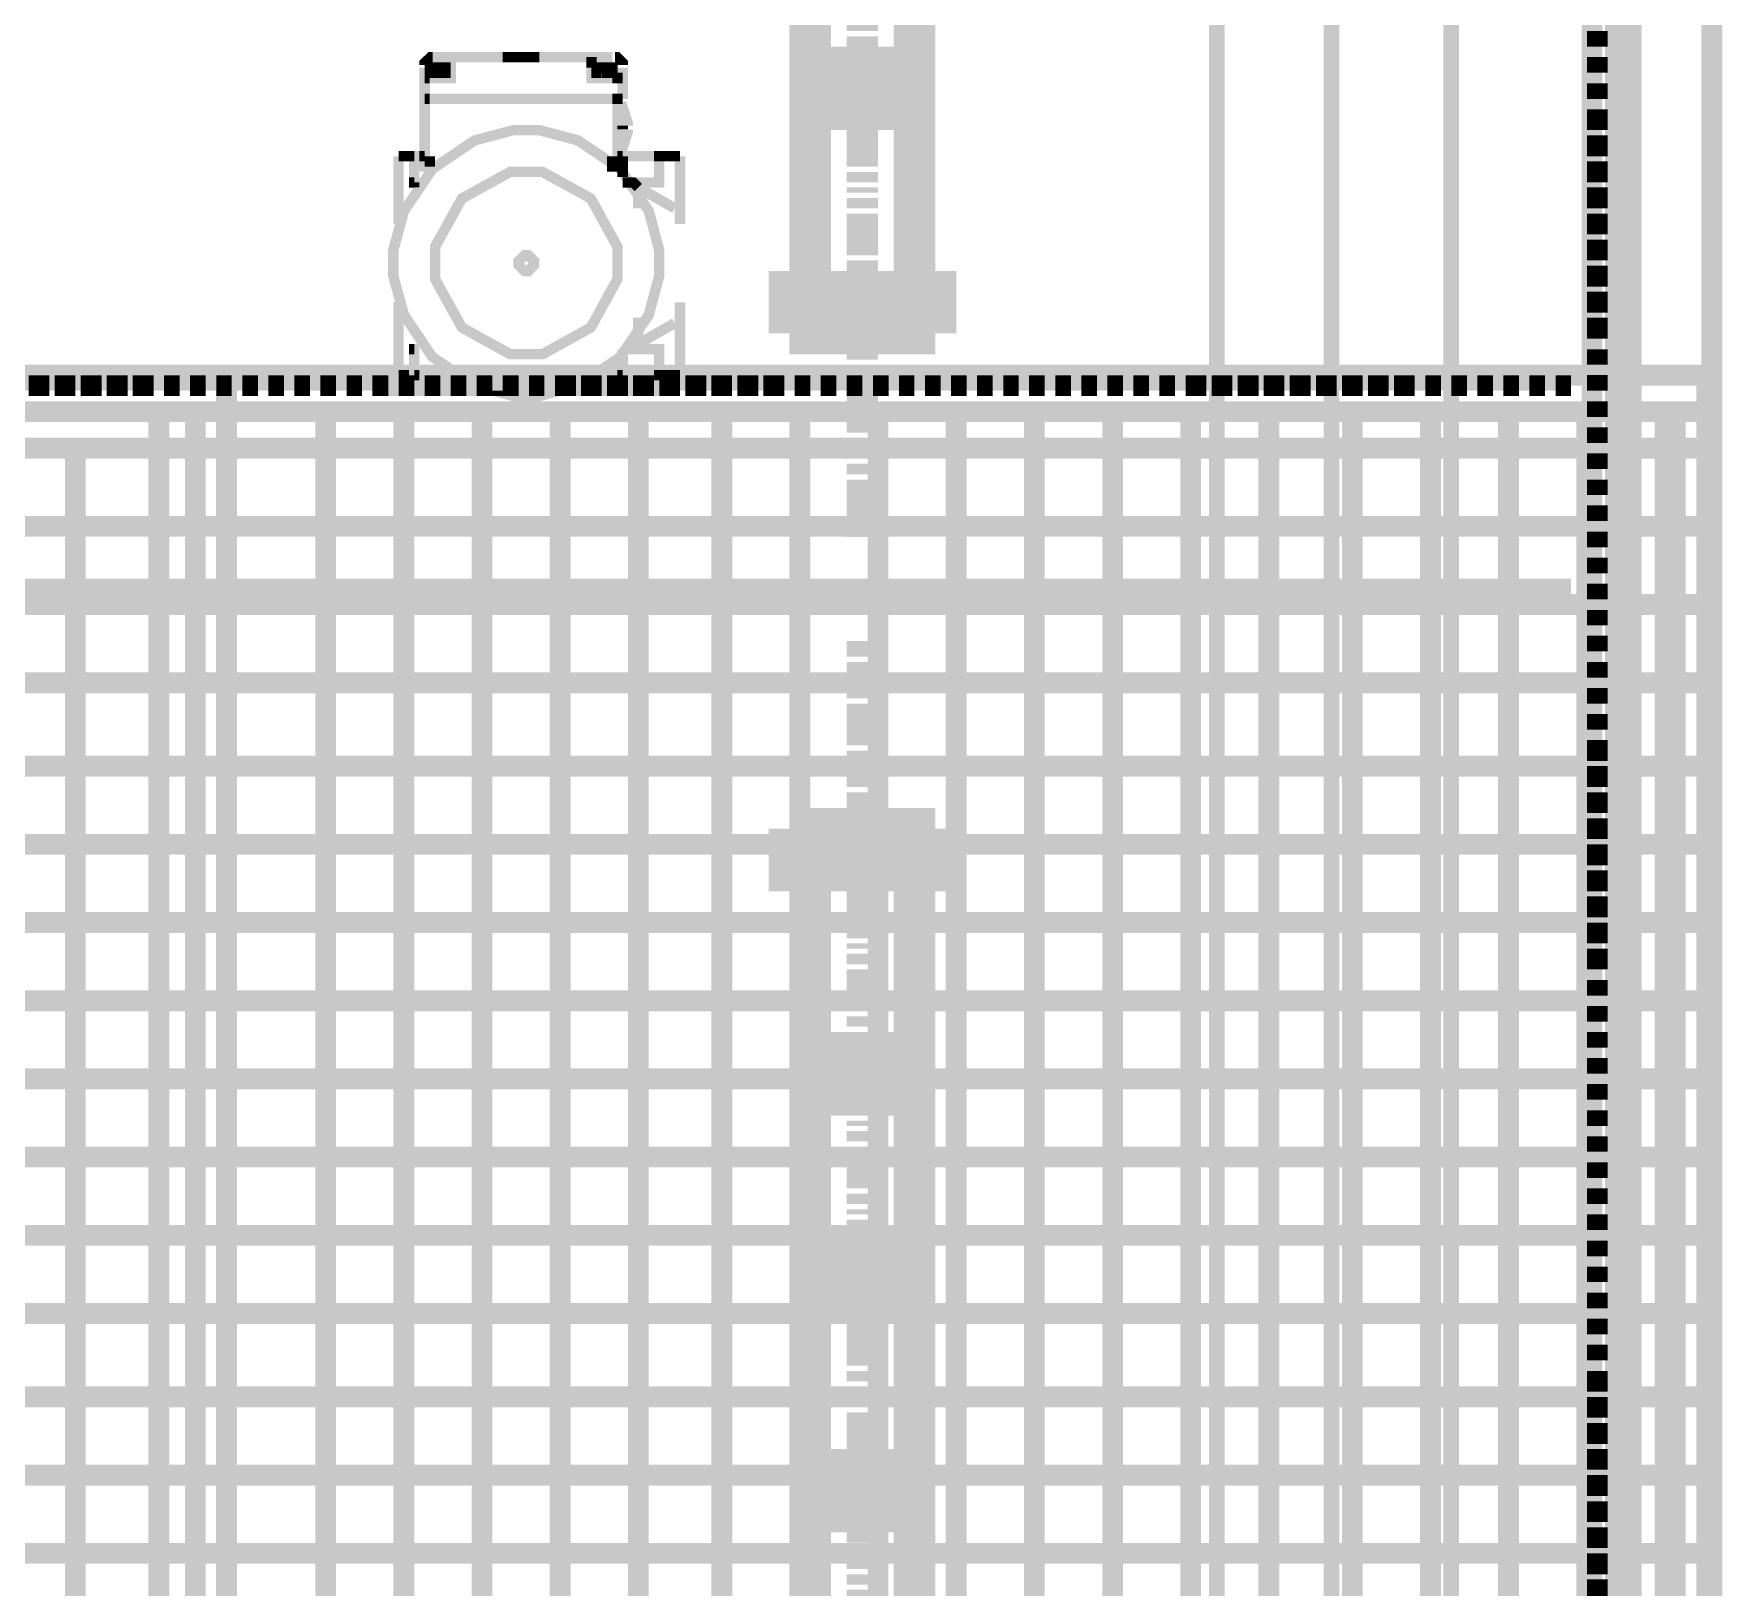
# Model space of a CAD drawing. Extents: x 0.4 to 11.4, y 0.4 to 16.2.
# Drawn here: x 4.298 to 4.838, y 9.499 to 9.995 of the extents above; entities that cross this region are included whole.
import ezdxf

# ---------------------------------------------------------------- set-up
doc = ezdxf.new("R2010")
doc.units = 0
doc.header["$MEASUREMENT"] = 0

msp = doc.modelspace()

# ---------------------------------------------------------------- linework, layer by layer
at = {"color": 0}
for points, const_width in [([(4.8061, 12.6895), (4.8061, 4.64947)], 0.01167), ([(4.67611, 5.46446), (4.67611, 12.4094)], 0.005), ([(4.71278, 5.46446), (4.71278, 12.4094)], 0.005), ([(4.75108, 12.4078), (4.75108, 5.47775)], 0.005), ([(4.54611, 9.91276), (4.54611, 10.5478)], 0.01333), ([(4.79611, 8.70443), (4.79611, 10.3578)], 0.00667), ([(4.83442, 8.70942), (4.83442, 10.3544)], 0.00667), ([(4.57943, 9.91276), (4.57943, 10.2644)], 0.01333), ([(4.56278, 9.99946), (4.56278, 9.99778), (4.56278, 9.9961)], 0.01), ([(4.56278, 9.99447), (4.56278, 9.99278), (4.56278, 9.9911), (4.56278, 9.98942)], 0.01), ([(4.79779, 9.9911), (4.79779, 9.9961)], 0.00667), ([(4.54611, 9.98443), (4.57943, 9.98443), (4.57943, 9.97114)], 0.01333), ([(4.56278, 9.98942), (4.56278, 9.98779), (4.56278, 9.98611), (4.56278, 9.98443), (4.56278, 9.98281)], 0.01), ([(4.79779, 9.98281), (4.79779, 9.98779)], 0.00667), ([(4.42529, 9.98779), (4.42469, 9.98779), (4.42279, 9.98594), (4.42279, 9.98529)], 0.00333), ([(4.42279, 9.97444), (4.42279, 9.98112), (4.42279, 9.98443)], 0.00333), ([(4.42443, 9.98779), (4.42779, 9.98779), (4.4311, 9.98779), (4.44613, 9.98779)], 0.00333), ([(4.42443, 9.98112), (4.4311, 9.98112), (4.4311, 9.98443), (4.4311, 9.98779)], 0.00333), ([(4.42779, 9.98443), (4.42443, 9.98443), (4.42443, 9.98112)], 0.00333), ([(4.42947, 9.98112), (4.42947, 9.98443), (4.42779, 9.98443), (4.42779, 9.98112)], 0.00333), ([(4.48281, 9.98779), (4.47944, 9.98779), (4.47613, 9.98779), (4.4611, 9.98779), (4.4611, 9.98779), (4.44613, 9.98779), (4.44613, 9.98779)], 0.00333), ([(4.45443, 9.98779), (4.44943, 9.98779), (4.44943, 9.98779), (4.44775, 9.98779), (4.44775, 9.98779)], 0.00333), ([(4.45779, 9.98779), (4.45779, 9.98779), (4.45443, 9.98779)], 0.00333), ([(4.45942, 9.98779), (4.45942, 9.98779), (4.45779, 9.98779)], 0.00333), ([(4.47613, 9.98779), (4.47613, 9.98443)], 0.00333), ([(4.47613, 9.98779), (4.47613, 9.98443)], 0.00333), ([(4.48281, 9.98112), (4.47613, 9.98112), (4.47613, 9.98443)], 0.00333), ([(4.48112, 9.98443), (4.47775, 9.98443), (4.47775, 9.98112)], 0.00333), ([(4.48281, 9.98112), (4.48281, 9.98443), (4.48112, 9.98443), (4.48112, 9.98112)], 0.00333), ([(4.48611, 9.98529), (4.48611, 9.98594), (4.48426, 9.98779), (4.48361, 9.98779)], 0.00333), ([(4.48611, 9.98443), (4.48611, 9.98112), (4.48611, 9.97444)], 0.00333), ([(4.56278, 9.98281), (4.56278, 9.98112)], 0.01), ([(4.56278, 9.97944), (4.56278, 9.97775), (4.56278, 9.97613)], 0.01), ([(4.42443, 9.98112), (4.42279, 9.98112)], 0.00333), ([(4.48611, 9.98112), (4.48281, 9.98112)], 0.00333), ([(4.54943, 9.97775), (4.54779, 9.97775), (4.54611, 9.97775)], 0.01), ([(4.55279, 9.97775), (4.55111, 9.97775)], 0.01), ([(4.55946, 9.97775), (4.55778, 9.97775), (4.5561, 9.97775), (4.55447, 9.97775), (4.55279, 9.97775)], 0.01), ([(4.56446, 9.97775), (4.56278, 9.97775), (4.56108, 9.97775), (4.55946, 9.97775)], 0.01), ([(4.56278, 9.97444), (4.56278, 9.97276)], 0.01), ([(4.56944, 9.97775), (4.56776, 9.97775), (4.56614, 9.97775)], 0.01), ([(4.57275, 9.97775), (4.57113, 9.97775)], 0.01), ([(4.57781, 9.97775), (4.57611, 9.97775), (4.57443, 9.97775)], 0.01), ([(4.79779, 9.97444), (4.79779, 9.97944)], 0.00667), ([(4.42611, 9.95281), (4.42443, 9.95281), (4.42443, 9.95281), (4.42443, 9.95281), (4.42443, 9.95281), (4.42443, 9.95281), (4.42443, 9.95281), (4.42443, 9.95281), (4.42443, 9.95281), (4.42443, 9.95281), (4.42443, 9.95281), (4.42443, 9.95281), (4.42443, 9.95281), (4.42443, 9.95281), (4.42443, 9.95281), (4.42443, 9.95281), (4.42443, 9.95281), (4.42443, 9.95281), (4.42443, 9.95281), (4.42443, 9.95281), (4.42443, 9.95281), (4.42443, 9.95281), (4.42443, 9.95281), (4.42443, 9.95281), (4.42443, 9.95281), (4.42279, 9.95281), (4.42279, 9.95443), (4.42279, 9.95443), (4.42279, 9.95443), (4.42279, 9.95443), (4.42279, 9.95443), (4.42279, 9.95443), (4.42279, 9.95443), (4.42279, 9.95443), (4.42279, 9.95443), (4.42279, 9.95443), (4.42279, 9.95443), (4.42279, 9.97444)], 0.00333), ([(4.42443, 9.97444), (4.42279, 9.97444)], 0.00333), ([(4.48281, 9.97444), (4.42443, 9.97444)], 0.00333), ([(4.48611, 9.97444), (4.48281, 9.97444)], 0.00333), ([(4.48443, 9.95443), (4.48443, 9.97444)], 0.00333), ([(4.48774, 9.96593), (4.48774, 9.96658), (4.48589, 9.97239), (4.48557, 9.97288)], 0.00333), ([(4.54611, 9.97114), (4.57943, 9.97114)], 0.01333), ([(4.56278, 9.97114), (4.56278, 9.96946), (4.56278, 9.96778)], 0.01), ([(4.79779, 9.96446), (4.79779, 9.97114)], 0.00667), ([(4.48443, 9.97114), (4.48443, 9.97114), (4.48443, 9.95611), (4.48443, 9.95611)], 0.00333), ([(4.56278, 9.9661), (4.56278, 9.96446), (4.56278, 9.96278), (4.56278, 9.9611)], 0.01), ([(4.48557, 9.95768), (4.48589, 9.95822), (4.48774, 9.96403), (4.48774, 9.96463)], 0.00333), ([(4.48611, 9.96468), (4.48611, 9.965), (4.48611, 9.96565), (4.48611, 9.96588)], 0.00333), ([(4.56278, 9.9611), (4.56278, 9.95942), (4.56278, 9.95779), (4.56278, 9.95611), (4.56278, 9.95443)], 0.01), ([(4.79779, 9.95611), (4.79779, 9.96278)], 0.00667), ([(4.41444, 9.95611), (4.41775, 9.95611)], 0.00333), ([(4.41444, 9.95611), (4.41444, 9.93446)], 0.00333), ([(4.41775, 9.95611), (4.41943, 9.95611)], 0.00333), ([(4.42111, 9.95611), (4.41943, 9.95611), (4.41943, 9.94775)], 0.00333), ([(4.42111, 9.95611), (4.42279, 9.95611)], 0.00333), ([(4.48443, 9.95611), (4.48611, 9.95611)], 0.00333), ([(4.48611, 9.95611), (4.48611, 9.94943)], 0.00333), ([(4.48611, 9.95611), (4.4961, 9.95611)], 0.00333), ([(4.4961, 9.95611), (4.49778, 9.95611)], 0.00333), ([(4.49778, 9.95611), (4.49778, 9.94775)], 0.00333), ([(4.49778, 9.95611), (4.49946, 9.95611), (4.50444, 9.95611)], 0.00333), ([(4.50444, 9.95611), (4.50444, 9.93446)], 0.00333), ([(4.56278, 9.95443), (4.56278, 9.95281)], 0.01), ([(4.79779, 9.94775), (4.79779, 9.95443)], 0.00667), ([(4.42611, 9.95443), (4.42611, 9.95443), (4.42611, 9.95443), (4.42611, 9.95443), (4.42611, 9.95443), (4.42443, 9.95443), (4.42443, 9.95443), (4.42443, 9.95443), (4.42443, 9.95443), (4.42443, 9.95443), (4.42443, 9.95443), (4.42443, 9.95281), (4.42443, 9.95281), (4.42443, 9.95281), (4.42443, 9.95281), (4.42443, 9.95281), (4.42443, 9.95281), (4.42443, 9.95281), (4.42443, 9.95281), (4.42443, 9.95281), (4.42443, 9.95281), (4.42443, 9.95281), (4.42443, 9.95281), (4.42443, 9.95281), (4.42443, 9.95281), (4.42443, 9.95281), (4.42443, 9.95281), (4.42443, 9.95281), (4.42443, 9.95281), (4.42443, 9.95281), (4.42443, 9.95281), (4.42443, 9.95281), (4.42443, 9.95281), (4.42443, 9.95281), (4.42443, 9.95281), (4.42443, 9.95281)], 0.00333), ([(4.48281, 9.95281), (4.48281, 9.95281), (4.48281, 9.95281), (4.48281, 9.95281), (4.48281, 9.95281), (4.48281, 9.95281), (4.48281, 9.95281), (4.48281, 9.95281), (4.48281, 9.95281), (4.48281, 9.95281), (4.48281, 9.95281), (4.48281, 9.95281), (4.48281, 9.95281), (4.48281, 9.95281), (4.48281, 9.95281), (4.48281, 9.95281), (4.48281, 9.95281), (4.48281, 9.95281), (4.48281, 9.95281), (4.48281, 9.95281), (4.48281, 9.95281), (4.48281, 9.95281), (4.48281, 9.95281), (4.48281, 9.95281), (4.48281, 9.95281), (4.48281, 9.95443), (4.48281, 9.95443), (4.48281, 9.95443), (4.48281, 9.95443), (4.48281, 9.95443), (4.48281, 9.95443), (4.48281, 9.95443), (4.48281, 9.95443), (4.48281, 9.95443), (4.48112, 9.95443), (4.48112, 9.95443)], 0.00333), ([(4.48281, 9.95281), (4.48112, 9.95281)], 0.00333), ([(4.56278, 9.95111), (4.56278, 9.94943), (4.56278, 9.94775)], 0.01), ([(4.41943, 9.94775), (4.41775, 9.94775)], 0.00333), ([(4.41943, 9.94775), (4.41943, 9.94612)], 0.00333), ([(4.4911, 9.94612), (4.48942, 9.94775), (4.48611, 9.94775)], 0.00333), ([(4.48942, 9.94775), (4.49946, 9.94775)], 0.00333), ([(4.50276, 9.93946), (4.4911, 9.94612), (4.4911, 9.93946)], 0.00333), ([(4.56278, 9.94612), (4.56278, 9.94444)], 0.01), ([(4.56278, 9.94276), (4.56278, 9.94114), (4.56278, 9.93946)], 0.01), ([(4.79779, 9.93946), (4.79779, 9.94612)], 0.00667), ([(4.56278, 9.93778), (4.56278, 9.93608), (4.56278, 9.93446), (4.56278, 9.93278)], 0.01), ([(4.79779, 9.9311), (4.79779, 9.93778)], 0.00667), ([(4.56278, 9.93278), (4.56278, 9.9311), (4.56278, 9.92947), (4.56278, 9.92779), (4.56278, 9.92611)], 0.01), ([(4.56278, 9.92611), (4.56278, 9.92443)], 0.01), ([(4.79779, 9.92279), (4.79779, 9.92947)], 0.00667), ([(4.56278, 9.92279), (4.56278, 9.92111), (4.56278, 9.91943)], 0.01), ([(4.56278, 9.91775), (4.56278, 9.91613)], 0.01), ([(4.79779, 9.91444), (4.79779, 9.92111)], 0.00667), ([(4.5861, 9.89947), (4.5861, 9.91276), (4.53944, 9.91276), (4.53944, 9.89947)], 0.01333), ([(4.56278, 9.91444), (4.56278, 9.91276), (4.56278, 9.91114)], 0.01), ([(4.56278, 9.90944), (4.56278, 9.90776), (4.56278, 9.90608), (4.56278, 9.90446)], 0.01), ([(4.79779, 9.90608), (4.79779, 9.91276)], 0.00667), ([(4.41444, 9.90944), (4.41444, 9.88613)], 0.00333), ([(4.50444, 9.90944), (4.50444, 9.88613)], 0.00333), ([(4.56278, 9.90446), (4.56278, 9.90278), (4.56278, 9.9011), (4.56278, 9.89947), (4.56278, 9.89779)], 0.01), ([(4.48611, 9.89442), (4.48942, 9.89442), (4.4911, 9.89611), (4.50276, 9.90278)], 0.00333), ([(4.4911, 9.89611), (4.4911, 9.90446)], 0.00333), ([(4.5861, 9.89947), (4.53944, 9.89947)], 0.01333), ([(4.79779, 9.89779), (4.79779, 9.90446)], 0.00667), ([(4.56278, 9.89779), (4.56278, 9.89611)], 0.01), ([(4.56278, 9.89442), (4.56278, 9.89279), (4.56278, 9.89111)], 0.01), ([(4.41943, 9.89611), (4.41943, 9.89442), (4.41943, 9.88613), (4.41775, 9.88613)], 0.00333), ([(4.41775, 9.89442), (4.41943, 9.89442)], 0.00333), ([(4.48611, 9.89442), (4.48611, 9.88613)], 0.00333), ([(4.49946, 9.89442), (4.48942, 9.89442)], 0.00333), ([(4.49778, 9.89442), (4.49778, 9.88613)], 0.00333), ([(4.56278, 9.88943), (4.56278, 9.88781)], 0.01), ([(4.79779, 9.88943), (4.79779, 9.89442)], 0.00667), ([(4.35943, 9.88613), (3.69613, 9.88613), (3.69613, 9.35612)], 0.00667), ([(3.72444, 9.88444), (4.78944, 9.88444)], 0.00667), ([(4.82611, 9.88613), (4.35275, 9.88613)], 0.00667), ([(4.35943, 9.22444), (4.35943, 9.88613)], 0.00667), ([(4.83442, 9.88613), (4.36111, 9.88613)], 0.00667), ([(4.41444, 9.88613), (4.41775, 9.88613)], 0.00333), ([(4.41943, 9.88613), (4.42111, 9.88613)], 0.00333), ([(4.42111, 9.88613), (4.4311, 9.88613)], 0.00333), ([(4.47613, 9.88613), (4.48443, 9.88613)], 0.00333), ([(4.48443, 9.88613), (4.48611, 9.88613)], 0.00333), ([(4.48611, 9.88613), (4.4961, 9.88613)], 0.00333), ([(4.4961, 9.88613), (4.49778, 9.88613)], 0.00333), ([(4.49778, 9.88613), (4.49946, 9.88613)], 0.00333), ([(4.49946, 9.88613), (4.50444, 9.88613)], 0.00333), ([(4.56278, 9.88613), (4.56278, 9.88444), (4.56278, 9.88276)], 0.01), ([(4.79779, 9.88112), (4.79779, 9.88613)], 0.00667), ([(4.83279, 9.22444), (4.83279, 9.88613)], 0.00667), ([(4.29611, 9.88276), (4.30279, 9.88276)], 0.00667), ([(4.30447, 9.88276), (4.31108, 9.88276)], 0.00667), ([(4.31278, 9.88276), (4.31944, 9.88276)], 0.00667), ([(4.32113, 9.88276), (4.32781, 9.88276)], 0.00667), ([(4.32943, 9.88276), (4.3361, 9.88276)], 0.00667), ([(4.33946, 9.88276), (4.34446, 9.88276)], 0.00667), ([(4.34776, 9.88276), (4.35275, 9.88276)], 0.00667), ([(4.35612, 9.88276), (4.36111, 9.88276)], 0.00667), ([(4.36442, 9.88276), (4.36947, 9.88276)], 0.00667), ([(4.37278, 9.88276), (4.37776, 9.88276)], 0.00667), ([(4.38113, 9.88276), (4.38612, 9.88276)], 0.00667), ([(4.38943, 9.88276), (4.39442, 9.88276)], 0.00667), ([(4.39779, 9.88276), (4.40278, 9.88276)], 0.00667), ([(4.40608, 9.88276), (4.41114, 9.88276)], 0.00667), ([(4.45443, 9.88112), (4.40776, 9.88112), (4.40776, 9.88276), (4.45443, 9.88276)], 0.00333), ([(4.45443, 9.88112), (4.40776, 9.88112), (4.40776, 9.88276), (4.45443, 9.88276)], 0.00333), ([(4.41444, 9.88276), (4.41943, 9.88276)], 0.00667), ([(4.42279, 9.88276), (4.42779, 9.88276)], 0.00667), ([(4.4311, 9.88276), (4.43608, 9.88276)], 0.00667), ([(4.4311, 9.88112), (4.43278, 9.88112)], 0.00333), ([(4.43278, 9.88112), (4.4311, 9.88112)], 0.00333), ([(4.45443, 9.88276), (4.43278, 9.88276), (4.43278, 9.88276)], 0.00333), ([(4.43278, 9.88276), (4.45443, 9.88276)], 0.00333), ([(4.43946, 9.88276), (4.44444, 9.88276)], 0.00667), ([(4.44775, 9.88276), (4.45281, 9.88276)], 0.00667), ([(4.44613, 9.87944), (4.44613, 9.88112)], 0.00333), ([(4.45443, 9.88276), (4.47444, 9.88276), (4.47444, 9.88276)], 0.00333), ([(4.45443, 9.88112), (4.49946, 9.88112), (4.49946, 9.88276), (4.45443, 9.88276)], 0.00333), ([(4.47444, 9.88276), (4.45443, 9.88276)], 0.00333), ([(4.45443, 9.88112), (4.49946, 9.88112), (4.49946, 9.88276), (4.45443, 9.88276)], 0.00333), ([(4.45611, 9.88276), (4.4611, 9.88276)], 0.00667), ([(4.46446, 9.88276), (4.47114, 9.88276)], 0.00667), ([(4.47276, 9.88276), (4.47944, 9.88276)], 0.00667), ([(4.47613, 9.88112), (4.47444, 9.88112)], 0.00333), ([(4.47444, 9.88112), (4.47613, 9.88112)], 0.00333), ([(4.48112, 9.88276), (4.48779, 9.88276)], 0.00667), ([(4.48942, 9.88276), (4.4961, 9.88276)], 0.00667), ([(4.49778, 9.88276), (4.50444, 9.88276)], 0.00667), ([(4.50613, 9.88276), (4.51281, 9.88276)], 0.00667), ([(4.51443, 9.88276), (4.52111, 9.88276)], 0.00667), ([(4.52279, 9.88276), (4.52946, 9.88276)], 0.00667), ([(4.53108, 9.88276), (4.53776, 9.88276)], 0.00667), ([(4.54113, 9.88276), (4.54611, 9.88276)], 0.00667), ([(4.54943, 9.88276), (4.55447, 9.88276)], 0.00667), ([(4.55778, 9.88276), (4.56278, 9.88276)], 0.00667), ([(4.56278, 9.88112), (4.56278, 9.87944), (4.56278, 9.87776), (4.56278, 9.87608)], 0.01), ([(4.56614, 9.88276), (4.57113, 9.88276)], 0.00667), ([(4.57443, 9.88276), (4.57943, 9.88276)], 0.00667), ([(4.58279, 9.88276), (4.58778, 9.88276)], 0.00667), ([(4.5911, 9.88276), (4.59614, 9.88276)], 0.00667), ([(4.59944, 9.88276), (4.60444, 9.88276)], 0.00667), ([(4.60781, 9.88276), (4.61279, 9.88276)], 0.00667), ([(4.6161, 9.88276), (4.6211, 9.88276)], 0.00667), ([(4.62446, 9.88276), (4.62944, 9.88276)], 0.00667), ([(4.63276, 9.88276), (4.63781, 9.88276)], 0.00667), ([(4.64111, 9.88276), (4.64611, 9.88276)], 0.00667), ([(4.64947, 9.88276), (4.65446, 9.88276)], 0.00667), ([(4.65776, 9.88276), (4.66276, 9.88276)], 0.00667), ([(4.66613, 9.88276), (4.67279, 9.88276)], 0.00667), ([(4.67443, 9.88276), (4.6811, 9.88276)], 0.00667), ([(4.68278, 9.88276), (4.68946, 9.88276)], 0.00667), ([(4.69114, 9.88276), (4.69775, 9.88276)], 0.00667), ([(4.69943, 9.88276), (4.70611, 9.88276)], 0.00667), ([(4.70779, 9.88276), (4.71446, 9.88276)], 0.00667), ([(4.7161, 9.88276), (4.72276, 9.88276)], 0.00667), ([(4.72444, 9.88276), (4.73112, 9.88276)], 0.00667), ([(4.73281, 9.88276), (4.73942, 9.88276)], 0.00667), ([(4.74278, 9.88276), (4.74778, 9.88276)], 0.00667), ([(4.75108, 9.88276), (4.75613, 9.88276)], 0.00667), ([(4.75944, 9.88276), (4.76443, 9.88276)], 0.00667), ([(4.76779, 9.88276), (4.77279, 9.88276)], 0.00667), ([(4.7761, 9.88276), (4.78108, 9.88276)], 0.00667), ([(4.78444, 9.88276), (4.78944, 9.88276)], 0.00667), ([(4.83442, 9.87446), (4.32611, 9.87446)], 0.00667), ([(4.33778, 9.87446), (4.33778, 9.22444)], 0.00667), ([(4.39111, 9.87446), (4.39111, 9.22444)], 0.00667), ([(4.41613, 9.87446), (4.41613, 9.22444)], 0.00667), ([(4.44114, 9.87446), (4.44114, 9.22444)], 0.00667), ([(4.4661, 9.87446), (4.4661, 9.22444)], 0.00667), ([(4.4911, 9.87446), (4.4911, 9.22444)], 0.00667), ([(4.51779, 9.87446), (4.51779, 9.22444)], 0.00667), ([(4.54275, 9.87446), (4.54275, 9.22444)], 0.00667), ([(4.56278, 9.87608), (4.56278, 9.87446), (4.56278, 9.87278), (4.56278, 9.8711), (4.56278, 9.86947)], 0.01), ([(4.56776, 9.87446), (4.56776, 9.22444)], 0.00667), ([(4.59278, 9.87446), (4.59278, 9.22444)], 0.00667), ([(4.61778, 9.87446), (4.61778, 9.22444)], 0.00667), ([(4.64279, 9.87446), (4.64279, 9.22444)], 0.00667), ([(4.66775, 9.87446), (4.66775, 9.22444)], 0.00667), ([(4.69276, 9.87446), (4.69276, 9.22444)], 0.00667), ([(4.71946, 9.87446), (4.71946, 9.22444)], 0.00667), ([(4.74447, 9.87446), (4.74447, 9.22444)], 0.00667), ([(4.76942, 9.87446), (4.76942, 9.22444)], 0.00667), ([(4.79443, 9.87446), (4.79443, 9.22444)], 0.00667), ([(4.79779, 9.87278), (4.79779, 9.87776)], 0.00667), ([(4.81944, 9.87446), (4.81944, 9.22444)], 0.00667), ([(4.82275, 9.23443), (4.82275, 9.87446)], 0.00667), ([(4.56278, 9.86947), (4.56278, 9.86778)], 0.01), ([(4.56278, 9.8661), (4.56278, 9.86442), (4.56278, 9.86279)], 0.01), ([(4.79779, 9.86442), (4.79779, 9.86947)], 0.00667), ([(3.70611, 9.86279), (4.35943, 9.86279)], 0.00667), ([(4.30778, 9.86279), (4.83442, 9.86279)], 0.00667), ([(4.31108, 9.86442), (4.31108, 9.22444)], 0.00667), ([(4.56278, 9.86111), (4.56278, 9.85943)], 0.01), ([(4.56278, 9.85781), (4.56278, 9.85612), (4.56278, 9.85444)], 0.01), ([(4.79779, 9.85612), (4.79779, 9.86111)], 0.00667), ([(4.56278, 9.85275), (4.56278, 9.85113), (4.56278, 9.84944), (4.56278, 9.84776)], 0.01), ([(4.79779, 9.84776), (4.79779, 9.85275)], 0.00667), ([(4.56278, 9.84776), (4.56278, 9.84614), (4.56278, 9.84446), (4.56278, 9.84278), (4.56278, 9.8411)], 0.01), ([(4.56278, 9.8411), (4.56278, 9.83946)], 0.01), ([(4.79779, 9.83946), (4.79779, 9.84446)], 0.00667), ([(3.70611, 9.83778), (4.35943, 9.83778)], 0.00667), ([(4.31944, 9.83778), (4.83442, 9.83778)], 0.00667), ([(4.56278, 9.83778), (4.56278, 9.8361), (4.56278, 9.83442)], 0.01), ([(4.79779, 9.83111), (4.79779, 9.8361)], 0.00667), ([(4.79779, 9.82275), (4.79779, 9.82781)], 0.00667), ([(4.79779, 9.81446), (4.79779, 9.81944)], 0.00667), ([(3.72444, 9.81776), (4.78944, 9.81776)], 0.00667), ([(3.70611, 9.81278), (4.35943, 9.81278)], 0.00667), ([(4.31944, 9.81278), (4.83442, 9.81278)], 0.00667), ([(4.79779, 9.8061), (4.79779, 9.81108)], 0.00667), ([(4.56278, 9.80111), (4.56278, 9.79943), (4.56278, 9.79779), (4.56278, 9.79611)], 0.01), ([(4.79779, 9.79779), (4.79779, 9.80279)], 0.00667), ([(4.56278, 9.79443), (4.56278, 9.79275), (4.56278, 9.79113)], 0.01), ([(4.79779, 9.78944), (4.79779, 9.79443)], 0.00667), ([(3.70611, 9.78776), (4.35943, 9.78776)], 0.00667), ([(4.31278, 9.78776), (4.83442, 9.78776)], 0.00667), ([(4.56278, 9.78944), (4.56278, 9.78776)], 0.01), ([(4.56278, 9.78614), (4.56278, 9.78444), (4.56278, 9.78276)], 0.01), ([(4.56278, 9.78108), (4.56278, 9.77946), (4.56278, 9.77778), (4.56278, 9.7761)], 0.01), ([(4.79779, 9.78108), (4.79779, 9.78614)], 0.00667), ([(4.56278, 9.7761), (4.56278, 9.77447), (4.56278, 9.77279), (4.56278, 9.77111), (4.56278, 9.76942)], 0.01), ([(4.79779, 9.77279), (4.79779, 9.77778)], 0.00667), ([(4.56278, 9.76942), (4.56278, 9.76779)], 0.01), ([(4.56278, 9.76611), (4.56278, 9.76443), (4.56278, 9.76281)], 0.01), ([(4.79779, 9.76281), (4.79779, 9.76942)], 0.00667), ([(3.70611, 9.76113), (4.35943, 9.76113)], 0.00667), ([(4.32275, 9.76113), (4.83442, 9.76113)], 0.00667), ([(4.56278, 9.76113), (4.56278, 9.75944)], 0.01), ([(4.79779, 9.75444), (4.79779, 9.76113)], 0.00667), ([(4.56278, 9.75776), (4.56278, 9.75612), (4.56278, 9.75444)], 0.01), ([(4.56278, 9.75276), (4.56278, 9.75108), (4.56278, 9.74946), (4.56278, 9.74778)], 0.01), ([(4.56278, 9.74778), (4.56278, 9.7461), (4.56278, 9.74447), (4.56278, 9.74278), (4.56278, 9.7411)], 0.01), ([(4.79779, 9.7461), (4.79779, 9.75276)], 0.00667), ([(4.5861, 9.7411), (4.53944, 9.7411)], 0.01333), ([(4.5861, 9.7411), (4.5861, 9.72775), (4.53944, 9.72775), (4.53944, 9.7411)], 0.01333), ([(4.79779, 9.73779), (4.79779, 9.74447)], 0.00667), ([(4.56278, 9.7411), (4.56278, 9.73942)], 0.01), ([(4.56278, 9.73779), (4.56278, 9.73611), (4.56278, 9.73443)], 0.01), ([(3.70611, 9.73611), (4.35943, 9.73611)], 0.00667), ([(4.32113, 9.73611), (4.83442, 9.73611)], 0.00667), ([(4.56278, 9.73281), (4.56278, 9.73112)], 0.01), ([(4.79779, 9.72944), (4.79779, 9.73611)], 0.00667), ([(4.54611, 9.09278), (4.54611, 9.72775)], 0.01333), ([(4.56278, 9.72944), (4.56278, 9.72775), (4.56278, 9.72613)], 0.01), ([(4.57943, 9.42111), (4.57943, 9.72775)], 0.01333), ([(4.79779, 9.72114), (4.79779, 9.72775)], 0.00667), ([(4.56278, 9.72444), (4.56278, 9.72276), (4.56278, 9.72114), (4.56278, 9.71946)], 0.01), ([(4.56278, 9.71946), (4.56278, 9.71778), (4.56278, 9.7161), (4.56278, 9.71446), (4.56278, 9.71278)], 0.01), ([(4.79779, 9.71278), (4.79779, 9.71946)], 0.00667), ([(3.70611, 9.7111), (4.35943, 9.7111)], 0.00667), ([(4.30946, 9.7111), (4.83442, 9.7111)], 0.00667), ([(4.56278, 9.71278), (4.56278, 9.7111)], 0.01), ([(4.56278, 9.70942), (4.56278, 9.70779), (4.56278, 9.70611)], 0.01), ([(4.79779, 9.70443), (4.79779, 9.7111)], 0.00667), ([(4.56278, 9.70443), (4.56278, 9.70281)], 0.01), ([(4.56278, 9.70111), (4.56278, 9.69943), (4.56278, 9.69775)], 0.01), ([(4.79779, 9.69612), (4.79779, 9.70281)], 0.00667), ([(4.56278, 9.69612), (4.56278, 9.69444), (4.56278, 9.69276), (4.56278, 9.69114)], 0.01), ([(4.56278, 9.69114), (4.56278, 9.68946), (4.56278, 9.68778), (4.56278, 9.68608), (4.56278, 9.68446)], 0.01), ([(4.79779, 9.68778), (4.79779, 9.69276)], 0.00667), ([(3.70611, 9.68608), (4.35943, 9.68608)], 0.00667), ([(4.3061, 9.68608), (4.83442, 9.68608)], 0.00667), ([(4.56278, 9.68446), (4.56278, 9.68278)], 0.01), ([(4.79779, 9.67947), (4.79779, 9.68446)], 0.00667), ([(4.56278, 9.6811), (4.56278, 9.67947), (4.56278, 9.67779)], 0.01), ([(4.56278, 9.67611), (4.56278, 9.67443)], 0.01), ([(4.56278, 9.67279), (4.56278, 9.67111), (4.56278, 9.66943)], 0.01), ([(4.79779, 9.67111), (4.79779, 9.67611)], 0.00667), ([(4.54611, 9.66943), (4.57943, 9.66943)], 0.01333), ([(4.54611, 9.65608), (4.57943, 9.65608), (4.57943, 9.66943)], 0.01333), ([(4.56278, 9.66775), (4.56278, 9.66613), (4.56278, 9.66444), (4.56278, 9.66276)], 0.01), ([(4.54943, 9.66276), (4.54779, 9.66276)], 0.01), ([(4.5561, 9.66276), (4.55447, 9.66276), (4.55279, 9.66276), (4.55111, 9.66276), (4.54943, 9.66276)], 0.01), ([(4.56108, 9.66276), (4.55946, 9.66276), (4.55778, 9.66276), (4.5561, 9.66276)], 0.01), ([(4.56278, 9.66276), (4.56278, 9.66114), (4.56278, 9.65944), (4.56278, 9.65776), (4.56278, 9.65608)], 0.01), ([(4.56614, 9.66276), (4.56446, 9.66276), (4.56278, 9.66276)], 0.01), ([(4.56944, 9.66276), (4.56776, 9.66276)], 0.01), ([(4.57275, 9.66276), (4.57113, 9.66276)], 0.01), ([(4.57943, 9.66276), (4.57781, 9.66276), (4.57611, 9.66276), (4.57443, 9.66276), (4.57275, 9.66276)], 0.01), ([(4.79779, 9.66276), (4.79779, 9.66775)], 0.00667), ([(3.70611, 9.66114), (4.35943, 9.66114)], 0.00667), ([(4.31446, 9.66114), (4.83442, 9.66114)], 0.00667), ([(4.56278, 9.65608), (4.56278, 9.65446)], 0.01), ([(4.79779, 9.65446), (4.79779, 9.65944)], 0.00667), ([(4.56278, 9.65278), (4.56278, 9.6511), (4.56278, 9.64947)], 0.01), ([(4.56278, 9.64779), (4.56278, 9.64611)], 0.01), ([(4.79779, 9.64611), (4.79779, 9.6511)], 0.00667), ([(4.56278, 9.64442), (4.56278, 9.64279), (4.56278, 9.64111)], 0.01), ([(4.56278, 9.63943), (4.56278, 9.63781), (4.56278, 9.63613), (4.56278, 9.63444)], 0.01), ([(4.79779, 9.63781), (4.79779, 9.64279)], 0.00667), ([(3.70611, 9.63613), (4.35943, 9.63613)], 0.00667), ([(4.32113, 9.63613), (4.83442, 9.63613)], 0.00667), ([(4.56278, 9.63444), (4.56278, 9.63276), (4.56278, 9.63112), (4.56278, 9.62944), (4.56278, 9.62776)], 0.01), ([(4.79779, 9.62944), (4.79779, 9.63444)], 0.00667), ([(4.56278, 9.62776), (4.56278, 9.62608)], 0.01), ([(4.56278, 9.62446), (4.56278, 9.62278), (4.56278, 9.6211)], 0.01), ([(4.79779, 9.6211), (4.79779, 9.62608)], 0.00667), ([(4.56278, 9.61947), (4.56278, 9.61778)], 0.01), ([(4.56278, 9.6161), (4.56278, 9.61442), (4.56278, 9.61279)], 0.01), ([(4.79779, 9.61279), (4.79779, 9.61778)], 0.00667), ([(3.70611, 9.61111), (4.35943, 9.61111)], 0.00667), ([(4.32611, 9.61111), (4.83442, 9.61111)], 0.00667), ([(4.56278, 9.61111), (4.56278, 9.60943), (4.56278, 9.60781), (4.56278, 9.60612)], 0.01), ([(4.79779, 9.60444), (4.79779, 9.60943)], 0.00667), ([(4.54611, 9.60275), (4.57943, 9.60275)], 0.01333), ([(4.54611, 9.58946), (4.57943, 9.58946), (4.57943, 9.60275)], 0.01333), ([(4.56278, 9.60612), (4.56278, 9.60444), (4.56278, 9.60275), (4.56278, 9.60113), (4.56278, 9.59944)], 0.01), ([(4.54943, 9.59614), (4.54779, 9.59614)], 0.01), ([(4.55447, 9.59614), (4.55279, 9.59614), (4.55111, 9.59614)], 0.01), ([(4.55778, 9.59614), (4.5561, 9.59614)], 0.01), ([(4.56446, 9.59614), (4.56278, 9.59614), (4.56108, 9.59614), (4.55946, 9.59614), (4.55778, 9.59614)], 0.01), ([(4.56278, 9.59944), (4.56278, 9.59776)], 0.01), ([(4.56278, 9.59614), (4.56278, 9.59446), (4.56278, 9.59278)], 0.01), ([(4.56944, 9.59614), (4.56776, 9.59614), (4.56614, 9.59614), (4.56446, 9.59614)], 0.01), ([(4.57443, 9.59614), (4.57275, 9.59614), (4.57113, 9.59614)], 0.01), ([(4.57781, 9.59614), (4.57611, 9.59614)], 0.01), ([(4.79779, 9.59614), (4.79779, 9.60113)], 0.00667), ([(4.56278, 9.5911), (4.56278, 9.58946)], 0.01), ([(4.79779, 9.58778), (4.79779, 9.59278)], 0.00667), ([(4.56278, 9.58778), (4.56278, 9.5861), (4.56278, 9.58442)], 0.01), ([(3.70611, 9.5861), (4.35943, 9.5861)], 0.00667), ([(4.33279, 9.5861), (4.83442, 9.5861)], 0.00667), ([(4.56278, 9.58279), (4.56278, 9.58111), (4.56278, 9.57943), (4.56278, 9.57781)], 0.01), ([(4.79779, 9.57943), (4.79779, 9.58442)], 0.00667), ([(4.56278, 9.57781), (4.56278, 9.57611), (4.56278, 9.57443), (4.56278, 9.57275), (4.56278, 9.57112)], 0.01), ([(4.79779, 9.57112), (4.79779, 9.57611)], 0.00667), ([(4.56278, 9.57112), (4.56278, 9.56944)], 0.01), ([(4.56278, 9.56776), (4.56278, 9.56614), (4.56278, 9.56446)], 0.01), ([(4.79779, 9.56108), (4.79779, 9.56776)], 0.00667), ([(4.56278, 9.56278), (4.56278, 9.56108)], 0.01), ([(4.56278, 9.55946), (4.56278, 9.55778), (4.56278, 9.5561)], 0.01), ([(3.70611, 9.55946), (4.35943, 9.55946)], 0.00667), ([(4.33442, 9.55946), (4.83442, 9.55946)], 0.00667), ([(4.56278, 9.55447), (4.56278, 9.55279), (4.56278, 9.55111), (4.56278, 9.54943)], 0.01), ([(4.79779, 9.55279), (4.79779, 9.55946)], 0.00667), ([(4.56278, 9.54943), (4.56278, 9.54779), (4.56278, 9.54611), (4.56278, 9.54443), (4.56278, 9.54275)], 0.01), ([(4.79779, 9.54443), (4.79779, 9.55111)], 0.00667), ([(4.56278, 9.54275), (4.56278, 9.54113)], 0.01), ([(4.54611, 9.53614), (4.57943, 9.53614)], 0.01333), ([(4.54611, 9.52279), (4.57943, 9.52279), (4.57943, 9.53614)], 0.01333), ([(4.56278, 9.53944), (4.56278, 9.53776), (4.56278, 9.53614)], 0.01), ([(4.79779, 9.53614), (4.79779, 9.54275)], 0.00667), ([(3.70611, 9.53444), (4.35943, 9.53444)], 0.00667), ([(4.33778, 9.53444), (4.83442, 9.53444)], 0.00667), ([(4.56278, 9.53444), (4.56278, 9.53276)], 0.01), ([(4.79779, 9.52778), (4.79779, 9.53444)], 0.00667), ([(4.54779, 9.52946), (4.54611, 9.52946)], 0.01), ([(4.55279, 9.52946), (4.55111, 9.52946), (4.54943, 9.52946)], 0.01), ([(4.5561, 9.52946), (4.55447, 9.52946)], 0.01), ([(4.56278, 9.52946), (4.56108, 9.52946), (4.55946, 9.52946), (4.55778, 9.52946), (4.5561, 9.52946)], 0.01), ([(4.56278, 9.53108), (4.56278, 9.52946), (4.56278, 9.52778)], 0.01), ([(4.56776, 9.52946), (4.56614, 9.52946), (4.56446, 9.52946), (4.56278, 9.52946)], 0.01), ([(4.56278, 9.5261), (4.56278, 9.52447), (4.56278, 9.52279), (4.56278, 9.52111)], 0.01), ([(4.57275, 9.52946), (4.57113, 9.52946), (4.56944, 9.52946)], 0.01), ([(4.57611, 9.52946), (4.57443, 9.52946)], 0.01), ([(4.57943, 9.52946), (4.57781, 9.52946)], 0.01), ([(4.56278, 9.52111), (4.56278, 9.51942), (4.56278, 9.51779), (4.56278, 9.51611), (4.56278, 9.51443)], 0.01), ([(4.79779, 9.51942), (4.79779, 9.5261)], 0.00667), ([(4.79779, 9.51113), (4.79779, 9.51779)], 0.00667), ([(4.56278, 9.51443), (4.56278, 9.51281)], 0.01), ([(4.56278, 9.51113), (4.56278, 9.50944), (4.56278, 9.50776)], 0.01), ([(3.70611, 9.50944), (4.35943, 9.50944)], 0.00667), ([(4.32943, 9.50944), (4.83442, 9.50944)], 0.00667), ([(4.56278, 9.50612), (4.56278, 9.50444)], 0.01), ([(4.79779, 9.50276), (4.79779, 9.50944)], 0.00667), ([(4.56278, 9.50276), (4.56278, 9.50108), (4.56278, 9.49946)], 0.01), ([(4.79779, 9.49447), (4.79779, 9.50108)], 0.00667), ([(4.56278, 9.49778), (4.56278, 9.4961), (4.56278, 9.49447), (4.56278, 9.49278)], 0.01)]:
    msp.add_lwpolyline(points, dxfattribs=dict(at, const_width=const_width))
for points, const_width in [([(4.56278, 9.98942), (4.56278, 9.98942)], 0.01), ([(4.45443, 9.98779), (4.45443, 9.98779), (4.45443, 9.98779), (4.45443, 9.98779)], 0.00333), ([(4.56944, 9.97863), (4.56944, 9.98008), (4.56506, 9.98443), (4.56358, 9.98443), (4.56218, 9.98443), (4.55778, 9.98008), (4.55778, 9.97863), (4.55778, 9.97715), (4.56218, 9.97276), (4.56358, 9.97276), (4.56506, 9.97276), (4.56944, 9.97715), (4.56944, 9.97863)], 0.005), ([(4.56278, 9.98281), (4.56278, 9.98281)], 0.01), ([(4.55279, 9.97775), (4.55279, 9.97775)], 0.01), ([(4.55946, 9.97775), (4.55946, 9.97775)], 0.01), ([(4.57781, 9.97775), (4.57781, 9.97775)], 0.01), ([(4.57943, 9.97775), (4.57943, 9.97775)], 0.01), ([(4.49778, 9.92193), (4.49778, 9.92611), (4.49447, 9.93853), (4.48535, 9.95204), (4.47185, 9.96115), (4.45947, 9.96446), (4.45529, 9.96446), (4.45117, 9.96446), (4.43875, 9.96115), (4.42524, 9.95204), (4.41613, 9.93853), (4.41276, 9.92611), (4.41276, 9.92193), (4.41276, 9.91781), (4.41613, 9.90543), (4.42524, 9.89193), (4.43875, 9.88282), (4.45117, 9.87944), (4.45529, 9.87944), (4.45947, 9.87944), (4.47185, 9.88282), (4.48535, 9.89193), (4.49447, 9.90543), (4.49778, 9.91781), (4.49778, 9.92193)], 0.00333), ([(4.48611, 9.96446), (4.48611, 9.96446), (4.48611, 9.96446)], 0.00333), ([(4.56278, 9.9611), (4.56278, 9.9611)], 0.01), ([(4.56278, 9.95443), (4.56278, 9.95443)], 0.01), ([(4.42443, 9.95281), (4.42443, 9.95281), (4.42443, 9.95281), (4.42443, 9.95281), (4.42443, 9.95281), (4.42443, 9.95281), (4.42443, 9.95281), (4.42443, 9.95281), (4.42443, 9.95281), (4.42443, 9.95281), (4.42443, 9.95281), (4.42443, 9.95281), (4.42443, 9.95281), (4.42443, 9.95281), (4.42443, 9.95281), (4.42443, 9.95281), (4.42443, 9.95281), (4.42443, 9.95281), (4.42443, 9.95281), (4.42443, 9.95281), (4.42443, 9.95281), (4.42443, 9.95281), (4.42443, 9.95281), (4.42443, 9.95281), (4.42443, 9.95281), (4.42443, 9.95281), (4.42443, 9.95281), (4.42443, 9.95281), (4.42443, 9.95281), (4.42443, 9.95281), (4.42443, 9.95281), (4.42443, 9.95281), (4.42443, 9.95281), (4.42443, 9.95281), (4.42443, 9.95281), (4.42443, 9.95281)], 0.00333), ([(4.48443, 9.92193), (4.48443, 9.92714), (4.47592, 9.9426), (4.46044, 9.95111), (4.45529, 9.95111), (4.45014, 9.95111), (4.43468, 9.9426), (4.42611, 9.92714), (4.42611, 9.92193), (4.42611, 9.91683), (4.43468, 9.90136), (4.45014, 9.89279), (4.45529, 9.89279), (4.46044, 9.89279), (4.47592, 9.90136), (4.48443, 9.91683), (4.48443, 9.92193)], 0.00333), ([(4.48443, 9.95443), (4.48443, 9.95443), (4.48443, 9.95443), (4.48443, 9.95443), (4.48443, 9.95443), (4.48443, 9.95443), (4.48443, 9.95443), (4.48443, 9.95443), (4.48443, 9.95443), (4.48443, 9.95443), (4.48443, 9.95443), (4.48443, 9.95281), (4.48443, 9.95281), (4.48443, 9.95281), (4.48443, 9.95281), (4.48443, 9.95281), (4.48443, 9.95281), (4.48443, 9.95281), (4.48443, 9.95281), (4.48443, 9.95281), (4.48281, 9.95281), (4.48281, 9.95281), (4.48281, 9.95281), (4.48281, 9.95281), (4.48281, 9.95281), (4.48281, 9.95281), (4.48281, 9.95281), (4.48281, 9.95281), (4.48281, 9.95281), (4.48281, 9.95281), (4.48281, 9.95281), (4.48281, 9.95281), (4.48281, 9.95281), (4.48281, 9.95281), (4.48281, 9.95281), (4.48281, 9.95281), (4.48281, 9.95281), (4.48281, 9.95281), (4.48281, 9.95281), (4.48281, 9.95281), (4.48281, 9.95281), (4.48281, 9.95281), (4.48281, 9.95281), (4.48281, 9.95281), (4.48281, 9.95281), (4.48281, 9.95281), (4.48281, 9.95281), (4.48281, 9.95281), (4.48281, 9.95281), (4.48281, 9.95281), (4.48281, 9.95281), (4.48281, 9.95281), (4.48443, 9.95281), (4.48443, 9.95281), (4.48443, 9.95281), (4.48443, 9.95281), (4.48443, 9.95281), (4.48443, 9.95281), (4.48443, 9.95443), (4.48443, 9.95443), (4.48443, 9.95443), (4.48443, 9.95443), (4.48443, 9.95443), (4.48443, 9.95443), (4.48443, 9.95443), (4.48443, 9.95443), (4.48443, 9.95443), (4.48443, 9.95443), (4.48443, 9.95443), (4.48443, 9.95443), (4.48443, 9.95443)], 0.00333), ([(4.48281, 9.95281), (4.48281, 9.95281), (4.48281, 9.95281), (4.48281, 9.95281), (4.48281, 9.95281), (4.48281, 9.95281), (4.48281, 9.95281), (4.48281, 9.95281), (4.48281, 9.95281), (4.48281, 9.95281), (4.48281, 9.95281), (4.48281, 9.95281), (4.48281, 9.95281), (4.48281, 9.95281), (4.48281, 9.95281), (4.48281, 9.95281), (4.48281, 9.95281), (4.48281, 9.95281), (4.48281, 9.95281), (4.48281, 9.95281), (4.48281, 9.95281), (4.48281, 9.95281), (4.48281, 9.95281), (4.48281, 9.95281), (4.48281, 9.95281), (4.48281, 9.95281), (4.48281, 9.95281), (4.48281, 9.95281), (4.48281, 9.95281), (4.48281, 9.95281), (4.48281, 9.95281), (4.48281, 9.95281), (4.48281, 9.95281), (4.48281, 9.95281), (4.48281, 9.95281), (4.48281, 9.95281)], 0.00333), ([(4.56278, 9.93278), (4.56278, 9.93278)], 0.01), ([(4.56278, 9.92611), (4.56278, 9.92611)], 0.01), ([(4.45779, 9.92193), (4.45779, 9.92258), (4.45594, 9.92443), (4.45529, 9.92443), (4.45469, 9.92443), (4.45281, 9.92258), (4.45281, 9.92193), (4.45281, 9.92133), (4.45469, 9.91943), (4.45529, 9.91943), (4.45594, 9.91943), (4.45779, 9.92133), (4.45779, 9.92193)], 0.00333), ([(4.56278, 9.90446), (4.56278, 9.90446)], 0.01), ([(4.56278, 9.89779), (4.56278, 9.89779)], 0.01), ([(4.43278, 9.88276), (4.43278, 9.88276)], 0.00333), ([(4.47444, 9.88276), (4.47444, 9.88276)], 0.00333), ([(4.34944, 9.23443), (4.34944, 9.87446), (3.70611, 9.87446), (3.70611, 9.23443), (4.34944, 9.23443)], 0.00667), ([(4.44775, 9.87944), (4.44775, 9.87944), (4.44775, 9.87944), (4.44775, 9.87944), (4.44775, 9.87944), (4.44775, 9.87944), (4.44775, 9.87944), (4.44775, 9.87944), (4.44775, 9.87944), (4.44775, 9.87944), (4.44775, 9.87944), (4.44775, 9.87944), (4.44775, 9.87944), (4.44775, 9.87944), (4.44775, 9.87944), (4.44775, 9.87944), (4.44775, 9.87944), (4.44775, 9.87944), (4.44775, 9.87944), (4.44775, 9.87944), (4.44775, 9.87944), (4.44775, 9.87944), (4.44775, 9.87944), (4.44775, 9.87944), (4.44775, 9.87944), (4.44775, 9.87944), (4.44775, 9.87944), (4.44775, 9.87944), (4.44775, 9.87944), (4.44775, 9.87944), (4.44775, 9.87944), (4.44775, 9.87944), (4.44775, 9.87944), (4.44775, 9.87944), (4.44775, 9.87944), (4.44775, 9.87944)], 0.00333), ([(4.56278, 9.87608), (4.56278, 9.87608)], 0.01), ([(4.56278, 9.86947), (4.56278, 9.86947)], 0.01), ([(4.56278, 9.84776), (4.56278, 9.84776)], 0.01), ([(4.56278, 9.8411), (4.56278, 9.8411)], 0.01), ([(4.56278, 9.83279), (4.56278, 9.83279)], 0.01), ([(4.56278, 9.80111), (4.56278, 9.80111)], 0.01), ([(4.56278, 9.7761), (4.56278, 9.7761)], 0.01), ([(4.56278, 9.76942), (4.56278, 9.76942)], 0.01), ([(4.56278, 9.74778), (4.56278, 9.74778)], 0.01), ([(4.56278, 9.7411), (4.56278, 9.7411)], 0.01), ([(4.56278, 9.71946), (4.56278, 9.71946)], 0.01), ([(4.56278, 9.71278), (4.56278, 9.71278)], 0.01), ([(4.56278, 9.69114), (4.56278, 9.69114)], 0.01), ([(4.56278, 9.68446), (4.56278, 9.68446)], 0.01), ([(4.56944, 9.66363), (4.56944, 9.6651), (4.56506, 9.66943), (4.56358, 9.66943), (4.56218, 9.66943), (4.55778, 9.6651), (4.55778, 9.66363), (4.55778, 9.66217), (4.56218, 9.65776), (4.56358, 9.65776), (4.56506, 9.65776), (4.56944, 9.66217), (4.56944, 9.66363)], 0.005), ([(4.54611, 9.66276), (4.54611, 9.66276)], 0.01), ([(4.54943, 9.66276), (4.54943, 9.66276)], 0.01), ([(4.5561, 9.66276), (4.5561, 9.66276)], 0.01), ([(4.56278, 9.66276), (4.56278, 9.66276)], 0.01), ([(4.57275, 9.66276), (4.57275, 9.66276)], 0.01), ([(4.57943, 9.66276), (4.57943, 9.66276)], 0.01), ([(4.56278, 9.65608), (4.56278, 9.65608)], 0.01), ([(4.56278, 9.63444), (4.56278, 9.63444)], 0.01), ([(4.56278, 9.62776), (4.56278, 9.62776)], 0.01), ([(4.56278, 9.60612), (4.56278, 9.60612)], 0.01), ([(4.54611, 9.59614), (4.54611, 9.59614)], 0.01), ([(4.55778, 9.59614), (4.55778, 9.59614)], 0.01), ([(4.56944, 9.59694), (4.56944, 9.59842), (4.56506, 9.60275), (4.56358, 9.60275), (4.56218, 9.60275), (4.55778, 9.59842), (4.55778, 9.59694), (4.55778, 9.59549), (4.56218, 9.5911), (4.56358, 9.5911), (4.56506, 9.5911), (4.56944, 9.59549), (4.56944, 9.59694)], 0.005), ([(4.56278, 9.59944), (4.56278, 9.59944)], 0.01), ([(4.56446, 9.59614), (4.56446, 9.59614)], 0.01), ([(4.57781, 9.59614), (4.57781, 9.59614)], 0.01), ([(4.57943, 9.59614), (4.57943, 9.59614)], 0.01), ([(4.56278, 9.57781), (4.56278, 9.57781)], 0.01), ([(4.56278, 9.57112), (4.56278, 9.57112)], 0.01), ([(4.56278, 9.54943), (4.56278, 9.54943)], 0.01), ([(4.56278, 9.54275), (4.56278, 9.54275)], 0.01), ([(4.56944, 9.53028), (4.56944, 9.53174), (4.56506, 9.53614), (4.56358, 9.53614), (4.56218, 9.53614), (4.55778, 9.53174), (4.55778, 9.53028), (4.55778, 9.52886), (4.56218, 9.52447), (4.56358, 9.52447), (4.56506, 9.52447), (4.56944, 9.52886), (4.56944, 9.53028)], 0.005), ([(4.5561, 9.52946), (4.5561, 9.52946)], 0.01), ([(4.56278, 9.52946), (4.56278, 9.52946)], 0.01), ([(4.57943, 9.52946), (4.57943, 9.52946)], 0.01), ([(4.56278, 9.52111), (4.56278, 9.52111)], 0.01), ([(4.56278, 9.51443), (4.56278, 9.51443)], 0.01)]:
    msp.add_lwpolyline(points, close=True, dxfattribs=dict(at, const_width=const_width))

doc.saveas('drawing.dxf')
